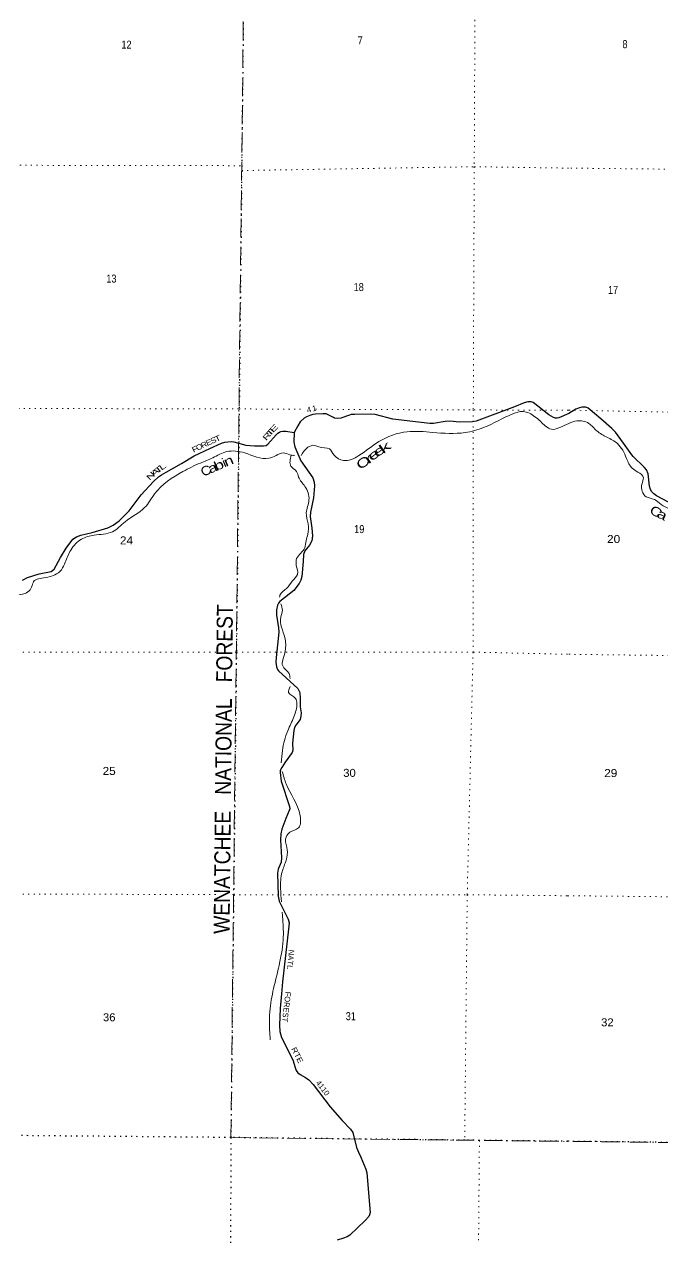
# Model space of a CAD drawing. Header units: feet. Extents: x -252966 to 4, y -183309 to 1368.
# Drawn here: x -74362 to -60389, y -120662 to -94107 of the extents above; entities that cross this region are included whole.
import ezdxf
from ezdxf.enums import TextEntityAlignment as Align

# ---------------------------------------------------------------- set-up
doc = ezdxf.new("R2010")
doc.units = ezdxf.units.FT
doc.header["$LTSCALE"] = 80
doc.linetypes.add('DOT_DASHED', pattern=[7.7, 5, -1.2, 0.3, -1.2])
doc.linetypes.add('DOTTED', pattern=[1.5, 0.3, -1.2])
for name, color, linetype, lineweight in [('29', 7, 'Continuous', 25), ('30', 7, 'Continuous', 35), ('39', 7, 'Continuous', 13), ('41', 7, 'Continuous', 13), ('44', 7, 'DOT_DASHED', 13), ('6', 7, 'DOTTED', 25), ('7', 7, 'DOTTED', 13)]:
    doc.layers.add(name, color=color, linetype=linetype, lineweight=lineweight)

msp = doc.modelspace()

# ---------------------------------------------------------------- linework, layer by layer
at = {"layer": '29'}
for points in [[(-62440.37, -102621.17), (-62662.08, -102711.6), (-62702.31, -102721.7), (-62733.38, -102719.11), (-62782.17, -102704.09), (-62883.82, -102649.43), (-63224.98, -102377.4), (-63269.36, -102361.58), (-63343.19, -102364.26), (-63417.79, -102385.05), (-63630.67, -102474.35), (-64468.98, -102784.83), (-64552.2, -102801.25), (-64838.84, -102804.16), (-65050.64, -102788.59), (-65149.46, -102788.96), (-65407.15, -102833.65), (-65488.42, -102835.72), (-66295.78, -102744.52), (-66684.17, -102640.91), (-66786.24, -102629), (-67131.49, -102636.51), (-67207.48, -102641.2), (-67243.44, -102650.79), (-67431.7, -102722.88), (-67496.34, -102725.92), (-67570.55, -102719.12), (-67595.92, -102707.08), (-67724.44, -102636.93), (-67757.28, -102628.23), (-67829.48, -102625.24), (-67990.84, -102632.75), (-68046.24, -102641.37), (-68115.42, -102663.47), (-68182.23, -102692.84), (-68234.77, -102722.88), (-68320.5, -102800.87), (-68377.37, -102884.35), (-68455.87, -103034.65)], [(-61068.28, -103519.59), (-61249.61, -103265.56), (-61424.17, -103027.52), (-61500.74, -102946.93), (-61741.46, -102732.04), (-62018.83, -102497.71), (-62072.55, -102478.51), (-62160.79, -102482.35), (-62210.66, -102493.87), (-62290.33, -102524.02), (-62440.37, -102621.17)], [(-74403.23, -106259.28), (-74291.21, -106204.47), (-74032.26, -106121.35), (-73772.78, -106071.52), (-73705.09, -106022.47), (-73567.63, -105768.67), (-73444.4, -105560.87), (-73299.95, -105365.56), (-73217.39, -105312.99), (-73126.4, -105275.71), (-72877.58, -105216.59), (-72532.36, -105115.78), (-72414.32, -105057.64), (-72286.73, -104967.52), (-72065.65, -104747.08), (-71801.46, -104395.64), (-71532.45, -104107.6), (-71421.8, -104000.74), (-71361.76, -103959.43), (-71257.99, -103897.07), (-70922.4, -103712.11), (-70643.03, -103546.96), (-70299.53, -103384.06), (-70046.39, -103266.45), (-69969.47, -103245.79), (-69905.99, -103237.38), (-69834.37, -103230.77), (-69776.2, -103236.41), (-69509.45, -103310.99), (-69325.88, -103326.53), (-69123.24, -103326.53), (-69068.83, -103317.14), (-69032.31, -103290.78), (-68850.95, -103081.2), (-68812.73, -103045.98), (-68777.99, -103026.13), (-68747.06, -103014.07), (-68706.29, -103005.66), (-68633.52, -103005.46), (-68455.87, -103034.65)], [(-68455.87, -103034.65), (-68462.78, -103243.92), (-68440.26, -103349.07), (-68308.37, -103654.02), (-68046.24, -104021.23), (-68017.84, -104115.72), (-68008.71, -104197.73), (-68033.45, -104460.11), (-68100.65, -104774.14), (-68105.46, -104866.36), (-68064.55, -105124.85), (-68055.62, -105296.11), (-68070.63, -105405.01), (-68116.37, -105497.13), (-68220.74, -105622.8), (-68253.61, -105702.87), (-68260.32, -105855.04), (-68285.85, -106179.36), (-68308.93, -106263.06), (-68346.46, -106338.16), (-68459.63, -106485.1), (-68766.76, -106724.94), (-68796.78, -106766.25), (-68819.92, -106812.14), (-68841.81, -106908.94), (-68838.95, -107028.35), (-68794.11, -107304.88), (-68791.16, -107398.99), (-68847.13, -107953.1)], [(-60013.11, -104689.2), (-60526.41, -104421.17), (-60580.12, -104375.1), (-60626.16, -104329.03), (-60656.86, -104282.96), (-60679.87, -104206.17), (-60705.57, -103936.68), (-60743.18, -103852.96), (-60792.02, -103793.21), (-61038.59, -103561.18), (-61068.28, -103519.59)], [(-68847.13, -107953.1), (-68857.69, -108057.61), (-68843.69, -108157.53), (-68819.31, -108215.74), (-68796.43, -108248.09), (-68375.26, -108634.19), (-68333.35, -108717.06), (-68324.14, -108850.67), (-68324.95, -109028.9), (-68303.33, -109163.92), (-68307.86, -109235.23), (-68325.84, -109310.37), (-68419.66, -109434.29), (-68447.31, -109487.02), (-68464.69, -109546.94), (-68490.97, -109829.3), (-68485.33, -109976.91), (-68501.93, -110033.52), (-68649.22, -110245.23), (-68725.5, -110356.18), (-68759.28, -110423.77), (-68762.47, -110465.08), (-68741.3, -110655.41), (-68558.51, -111214.24), (-68551.01, -111263.05), (-68563.83, -111296.91), (-68634.79, -111472.87), (-68724.05, -111704.83), (-68746.15, -111811.3), (-68755.2, -111941.02), (-68729.27, -112335.15), (-68741.4, -112429.7), (-68804.32, -112582.99), (-68820.65, -112665.7), (-68806.2, -113170.67), (-68785.38, -113280.63), (-68584.73, -113673.91), (-68566.03, -113756.47), (-68575.7, -113890.22), (-68711.27, -115043.19), (-68728.51, -115307.47), (-68758.05, -115629.77), (-68777.74, -115990.16), (-68768.67, -116129.73), (-68730.88, -116262.69), (-68480.54, -116748.28), (-68434.69, -116918.31), (-68412.17, -116982.14), (-68371.62, -117037.06), (-68325.86, -117072.27), (-68203.7, -117135.83), (-68134.47, -117188.68), (-68040.03, -117286.65), (-67663.45, -117778.73), (-67406.26, -118080.1), (-67218.69, -118265.05), (-67170.03, -118337.76), (-67088.25, -118670.07), (-67049.95, -118773.35), (-66993.01, -118882.71), (-66885.96, -119143.46), (-66862.32, -119223.97), (-66792.06, -120087.04), (-66804.16, -120142.1), (-66819.17, -120179.65), (-66899.11, -120264.86), (-67239.46, -120585.21), (-67295.61, -120619.8), (-67376.15, -120647.76)], [(-67376.15, -120647.76), (-67512.43, -120695.07)]]:
    msp.add_lwpolyline(points, dxfattribs=at)
at = {"layer": '39'}
for points in [[(-56569.16, -95245.28), (-56495.38, -95466.93), (-56442.71, -95716.14), (-56394.18, -95907.04), (-56474.17, -95995.7), (-56576.06, -96154.79), (-56511.49, -96347.67), (-56445.01, -96494.3), (-56304.57, -96544.24), (-56120.08, -96569.95), (-56119.83, -96680.54), (-56165.61, -96831.45), (-56169.34, -96958.14), (-56084.9, -97070.54), (-56028.36, -97255.4), (-56041.7, -97569.1), (-56153.41, -97818.69), (-56223.2, -97989.77), (-56186.77, -98148.53), (-56166.25, -98361.62), (-56095.73, -98522.32), (-56004.99, -98761.38), (-55984.29, -99056.91), (-55981.78, -99290.15), (-55846.95, -99521.08), (-55650.29, -99611.1), (-55541.92, -99663.13), (-55549.69, -99777.76), (-55625.57, -99914.67), (-55573.16, -100043.23), (-55458.79, -100091.23), (-55384.37, -100201.64), (-55411.96, -100416.86), (-55449.51, -100664.26), (-55370.86, -100873.2), (-55346.06, -101212.95), (-55293.42, -101446.08), (-55174.71, -101640.84), (-55072.09, -101813.53), (-55069.68, -102000.52), (-55071.12, -102253.88), (-55098.48, -102575.66), (-55230.54, -102688.56), (-55414.81, -102765.4), (-55504.69, -102914.4), (-55496.3, -103083.28), (-55423.85, -103211.8), (-55387.39, -103382.63), (-55419.16, -103517.42), (-55621.35, -103650.6), (-55841.85, -103657.14), (-56138.42, -103716.14), (-56380.79, -103807.18), (-56617.43, -103765.5), (-56914.4, -103641.53), (-57158.83, -103710.46), (-57361.05, -103823.53), (-57406.87, -103954.33), (-57492.66, -104143.54), (-57594.5, -104326.75), (-57854.81, -104464.08), (-58153.2, -104603.51), (-58431.71, -104670.51), (-58658.22, -104679.08), (-58830.4, -104780.01), (-59020.35, -105005.65), (-59250.51, -105179.11), (-59400.8, -105209.62), (-59398.79, -105209.61), (-59575.46, -105093.4), (-59792.28, -104953.15), (-59983.05, -104808.82), (-60245.9, -104702.86), (-60424.53, -104606.76), (-60571.11, -104498.52), (-60751.67, -104436.6), (-60844.49, -104163.36), (-60812.72, -104024.54), (-60933.28, -103898.14), (-61059.77, -103811.98), (-61180.52, -103599.12), (-61379.7, -103275.85), (-61610.54, -103137.64)], [(-68298.59, -103532.84), (-68158.22, -103357.4), (-68007.59, -103314.98), (-67913.1, -103349.07), (-67683.99, -103393.07), (-67579.33, -103525.73), (-67376.23, -103646.21), (-67040.82, -103539.2), (-66599.2, -103230.9), (-65984.64, -103016.95), (-65420.02, -103032.41), (-64710.74, -103033.61), (-64311.04, -102926.54), (-63668.48, -102624.04), (-63443.5, -102573.49), (-63184.15, -102687.87), (-62950.8, -102892.81), (-62824.12, -102963.07), (-62663.43, -102930.7), (-62440.09, -102832.66)], [(-61610.54, -103137.64), (-61827.36, -102999.41), (-62008.15, -102832.93), (-62268.88, -102779.25), (-62440.09, -102832.66)], [(-76489.06, -104997.18), (-76484.4, -105052.71), (-76387.42, -105450.94), (-76085.31, -105987.74), (-75872.1, -106154.48), (-75381.87, -106133.8), (-75170.77, -106230.13), (-74897.42, -106290.17), (-74583.65, -106531.23), (-74402.76, -106571.26), (-74200.04, -106414.11), (-74156, -106293.36), (-73896.92, -106206.56), (-73547.53, -106033.15), (-73463.36, -105870.1), (-73343.16, -105606.42), (-73108.4, -105364.74), (-72835.25, -105277.92), (-72431.49, -105203.03), (-72156.51, -104983.43), (-71726.94, -104675.14), (-71508.33, -104375.14), (-70890.13, -103887.58), (-70506.61, -103700.05), (-70235.51, -103585.07), (-69930.28, -103451.95), (-69534.42, -103479.66), (-69011.84, -103597.77), (-68851.19, -103535.22), (-68692.53, -103478.71), (-68547.81, -103520.79), (-68443.82, -103538.84)], [(-68517.57, -103529.79), (-68525.37, -103768.22), (-68406.67, -103882.75), (-68356.27, -104007.43), (-68221.38, -104210.47), (-68130.56, -104508.11), (-68188.45, -104791.83), (-68147.94, -105033.2), (-68155.68, -105258.53), (-68193.66, -105399.4), (-68221.59, -105552.33), (-68400.09, -105791.93), (-68407.93, -105938.8), (-68381.55, -106135.93), (-68499.89, -106284.93), (-68620.24, -106441.99), (-68766.72, -106591.03), (-68774.02, -106631.53)], [(-68744.54, -106782.39), (-68712.03, -106918.89), (-68747.99, -107069.81), (-68660.99, -107518.34), (-68650.56, -107808.03), (-68704.54, -108007.25), (-68706.37, -108138.02), (-68567.52, -108300.82), (-68543.3, -108410.7)], [(-68539.75, -108584.36), (-68577, -108721.29), (-68424.12, -108847.86), (-68395.85, -108956.47), (-68459.75, -109250.26), (-68595.97, -109556.21), (-68711.93, -109986.86), (-68739.41, -110256.59)], [(-68714.66, -110447.43), (-68630.01, -110718.42), (-68324.24, -111414.79), (-68360.05, -111680.38), (-68552.81, -111775.16), (-68643.02, -111926.14), (-68606.55, -112155.45), (-68630.35, -112384.82), (-68718.42, -112642.42), (-68751.61, -113007.12), (-68732.38, -113293.92)], [(-68716.28, -113520.65), (-68709.07, -113622.15), (-68692.4, -114064.73), (-68774.01, -114636.17), (-68873.9, -115062.78), (-68975.69, -115571.88), (-68993.07, -116103.01), (-68976.71, -116312.22)]]:
    msp.add_spline(points, degree=3, dxfattribs=at)
at = {"layer": '44'}
for points in [[(-69540.58, -91580.22), (-69839.84, -118449.71), (-62469.7, -118533.9)], [(-31235.48, -113385.64), (-32996.51, -113372.53), (-33004.94, -118752.69), (-37968.96, -118748.33), (-38259.96, -118739.09), (-38261.51, -118648.23), (-43281.71, -118627.91), (-43519.44, -118623.9), (-48595.97, -118564.62), (-48854.93, -118561.77), (-48725.6, -113306.38), (-51347.37, -113297.35), (-51393.19, -115888.04), (-54036.45, -115848.04), (-54074.46, -118521.64), (-56557.24, -118469.62), (-59208.89, -118570.02), (-59473.88, -118566.85), (-62484.14, -118531.6)]]:
    msp.add_lwpolyline(points, dxfattribs=at)
at = {"layer": '6'}
msp.add_line((-59208.89, -118570.02), (-62484.14, -118531.6), dxfattribs=at)
for points in [[(-69540.58, -91580.22), (-69546.49, -91927.45), (-69545.34, -92034.19), (-69603.27, -97200.38), (-69602.7, -97309.42), (-69656.89, -102508.54), (-69717.69, -107839.96), (-69778.49, -113138.11), (-69839.84, -118449.71), (-69867.86, -126022.1), (-69872.81, -131325.18), (-69891.67, -134344.47)], [(-62469.7, -118533.9), (-64400.55, -118511.84), (-64722.3, -118508.17), (-69839.84, -118449.71), (-75120.29, -118401.38), (-80432.84, -118383.26), (-84778.92, -118372.09)]]:
    msp.add_lwpolyline(points, dxfattribs=at)
at = {"layer": '7'}
for points in [[(-64478.69, -91595.18), (-64490.49, -91972.57), (-64513.59, -97221.34), (-64534.59, -102538.52), (-64539.54, -107833.54), (-64667.05, -113140.78), (-64722.3, -118508.17)], [(-84660.6, -97224.07), (-80366.82, -97193.04), (-75056.31, -97189.03), (-69603.26, -97199.01)], [(-69602.72, -97304.8), (-64513.59, -97221.34), (-62425.6, -97252.24)], [(-55989.63, -97333.61), (-59259.55, -97285.1), (-62425.6, -97252.24)], [(-84683.67, -102498.99), (-80375.8, -102482.04), (-75093.38, -102506.23), (-69656.89, -102517.73), (-68228.46, -102524.06)], [(-67989.83, -102525.12), (-64516.5, -102540.51), (-62440.16, -102543.4)], [(-62440.16, -102543.4), (-59275.89, -102607.55), (-53987.31, -102679.77), (-48691.18, -102705.95), (-43390.31, -102731.65), (-38100.13, -102722.85), (-34827.97, -102739.86)], [(-84722.78, -107794.06), (-80384.74, -107801.21), (-75112.35, -107835.47), (-70110.03, -107839.63)], [(-69747.52, -107839.93), (-69715.39, -107839.96), (-64533.51, -107835.55), (-62454.84, -107883.04)], [(-31229.87, -108076.74), (-32968.1, -108066.14), (-38104.64, -108015.93), (-43419.11, -108020.19), (-48709.61, -107990.2), (-53989.7, -107968), (-59296.26, -107921.97), (-62454.84, -107883.04)], [(-84763.91, -113083.09), (-80407.81, -113076.14), (-75115.31, -113122.45), (-70147.88, -113138.09)], [(-69801.43, -113139.18), (-69776.2, -113139.26), (-64667.05, -113140.78), (-62469.37, -113163.28)], [(-62469.37, -113163.28), (-59327.11, -113194.42), (-54002.4, -113286.65), (-48725.6, -113306.38), (-43423.15, -113306.17), (-38123.27, -113311.66), (-32996.51, -113372.53), (-31235.48, -113385.64)], [(-64400.55, -118511.84), (-64462.86, -126062.25), (-64459.74, -131379.39), (-64455, -133635.44)]]:
    msp.add_lwpolyline(points, dxfattribs=at)

# ---------------------------------------------------------------- texts
at = {"layer": '30'}
for s, rotation, width, p in [('4', 13.852, 1.1, (-68118.03, -102592.5)), ('R', 49.129, 1.55, (-69007.59, -103155.24)), ('T', 49.129, 1.9, (-68934.32, -103070.42)), ('E', 47.045, 1.75, (-68854.02, -102983.03)), ('O', 25.372, 1.1, (-70507.6, -103403.88)), ('R', 25.372, 1.15, (-70402.98, -103354.55)), ('E', 24.92, 1.2, (-70298.07, -103304.12)), ('S', 24.92, 1.2, (-70197.62, -103257.93)), ('T', 24.92, 1.4, (-70102.46, -103215.45)), ('F', 25.372, 1.3, (-70601.19, -103449.65)), ('T', 39.491, 1.85, (-71382.91, -103888.75)), ('L', 35.861, 1.7, (-71298.72, -103826.81)), ('N', 46.491, 1.6, (-71553.55, -104021.16)), ('A', 40.491, 1.7, (-71462.33, -103948.19)), ('NATL', 264.763, 1.05, (-68591.46, -114552.97))]:
    msp.add_text(s, height=120, rotation=rotation, dxfattribs=dict(at, width=width)).set_placement(p, align=Align.CENTER)
for s, rotation, p in [('1', 11.852, (-68003.25, -102565.19)), ('FOREST', 263.294, (-68681.95, -115587.16))]:
    msp.add_text(s, height=120, rotation=rotation, dxfattribs=at).set_placement(p, align=Align.CENTER)
at = {"layer": '30', "width": 1.15}
msp.add_text('RTE', height=120, rotation=297.273, dxfattribs=at).set_placement((-68524.33, -116511.71))
at = {"layer": '30'}
msp.add_text('4110', height=120, rotation=307.426, dxfattribs=at).set_placement((-67987.51, -117256.21))
at = {"layer": '41'}
for s, rotation, width, p in [('k', 35.241, 1.85, (-66413.68, -103438.24)), ('C', 36.161, 1.5, (-66892.17, -103774.25)), ('r', 36.902, 1.9, (-66764.05, -103683.88)), ('e', 37.867, 1.75, (-66654.2, -103593.08)), ('e', 35.968, 1.7, (-66541.5, -103514.46)), ('C', 23.002, 1.15, (-70347.48, -103958.41)), ('a', 22.963, 1.35, (-70203.5, -103897.33)), ('b', 23.865, 1.4, (-70062.96, -103836.78)), ('i', 23.865, 1.1, (-69949.5, -103785.04)), ('n', 23.262, 1.4, (-69851.17, -103744.49)), ('C', 329.317, 1.35, (-60586.97, -104849.17)), ('a', 333.97, 1.45, (-60444.95, -104917.85))]:
    msp.add_text(s, height=200, rotation=rotation, dxfattribs=dict(at, width=width)).set_placement(p, align=Align.CENTER)
at = {"layer": '44', "width": 0.9}
msp.add_text('WENATCHEE   NATIONAL   FOREST', height=350, rotation=89.417, dxfattribs=at).set_placement((-69832.15, -110394.65), align=Align.CENTER)
at = {"layer": '7'}
for s, width, p in [('12', 0.85, (-72234.69, -94638.92)), ('7', 0.85, (-67064.94, -94546.55)), ('13', 0.85, (-72565.38, -99755.26)), ('18', 0.85, (-67152.15, -99940.24)), ('19', 0.85, (-67140.6, -105232.56)), ('24', 1.1, (-72268.17, -105480.1)), ('25', 1.1, (-72646.28, -110521.13)), ('30', 1.05, (-67380.72, -110563.35)), ('36', 1.05, (-72639.06, -115907.83)), ('31', 0.85, (-67325.66, -115883.84))]:
    msp.add_text(s, height=175, dxfattribs=dict(at, width=width)).set_placement(p)
for s, width, p in [('8', 0.85, (-61270.44, -94629.45)), ('17', 0.85, (-61586.15, -100003.13)), ('20', 1.1, (-61606.46, -105450.09)), ('29', 1.1, (-61668.76, -110567.79)), ('32', 1.05, (-61736.42, -116018.7))]:
    msp.add_text(s, height=175, rotation=0.133, dxfattribs=dict(at, width=width)).set_placement(p)

doc.saveas('drawing.dxf')
